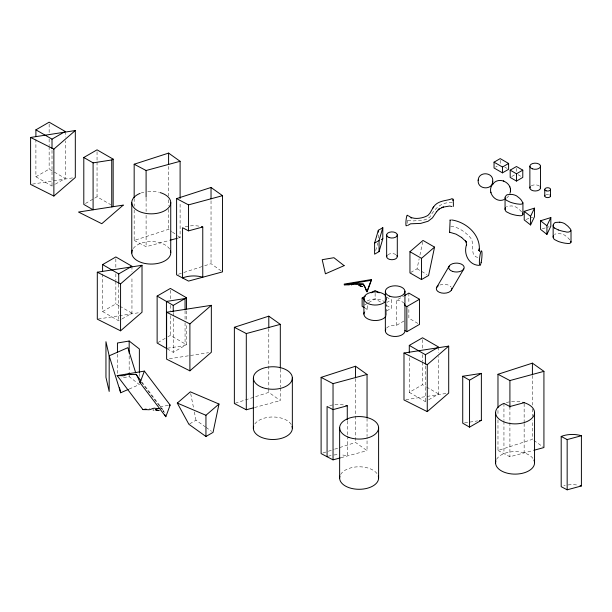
<?xml version="1.0" encoding="UTF-8"?>
<svg xmlns="http://www.w3.org/2000/svg" width="612" height="612" viewBox="0 0 612 612"><rect width="100%" height="100%" fill="white"/><g stroke="black" fill="none" stroke-linecap="round" stroke-linejoin="round"><path stroke-width="0.46" stroke-dasharray="3.06 2.29" d="M410.744 272.439L417.055 268.798L419.166 258.738M419.931 255.082L422.617 242.275M375.676 250.522L377.811 243.216M508.71 195.909L506.705 198.074M35.901 139.222L35.901 176.769L49.144 169.126L65.254 178.429L65.254 140.875M35.901 176.769L52.012 186.071L54.499 184.64M55.325 184.158L65.254 178.429M85.458 203.475L97.048 196.781L110.741 204.691M102.602 273.985L102.602 311.531L115.844 303.889L119.065 305.748M102.602 311.531L118.713 320.833L121.199 319.403M122.025 318.921L131.955 313.191L131.955 276.578M157.957 342.536L167.068 337.281M167.895 336.807L170.373 335.368L186.492 344.671L186.492 324.023M167.183 348.817L173.242 352.321L186.492 344.671M495.582 167.107L497.128 166.219M511.754 176.516L515.694 174.244M364.568 304.983L367.812 303.101M368.631 302.634L375.125 298.885L381.597 302.626M386.57 302.619L391.313 299.88L391.313 308.234L386.57 310.98M386.577 328.07A9.8 5.661 0 0 1 396.691 325.232L396.691 300.11L403.997 295.894M189.682 423.841L195.993 420.207L205.295 426.847M396.691 325.232L403.997 321.017M409.29 357.607L409.29 392.346L422.532 384.696L425.753 386.562M409.29 392.346L425.401 401.648L427.887 400.217M428.714 399.735L438.643 394.006L438.643 356.452M129.163 389.048L139.368 384.596L129.17 376.648L121.046 378.025M134.166 209.962L134.166 240.447L168.598 229.309L171.666 231.497M178.413 274.23L182.942 272.761M183.845 272.47L203.781 266.021M204.691 265.73L211.033 263.68L222.538 271.881M235.276 403.209L268.798 392.368L280.311 400.577L280.311 388.192M322.922 452.995L327.451 451.534M328.361 451.243L333.792 449.483M334.703 449.185L355.541 442.445L367.047 450.654L367.047 437.32M497.977 420L497.977 450.486L532.409 439.355L532.409 420.299M525.93 219.41L529.349 218.346M530.206 218.079L532.769 217.275M542.278 228.85L549.117 226.715M134.166 240.447L146.1 246.713L169.08 240.501M178.268 238.014L180.104 237.517L180.104 202.266M254.569 407.538L280.311 400.577M341.045 457.684L367.047 450.654M497.977 450.486L509.911 456.759L532.891 450.539M149.473 408.51L149.955 408.433M159.946 406.773L168.453 405.358M32.467 184.105L73.448 177.763M98.234 319.013L140.148 312.525M167.351 348.236L185.061 345.497L185.061 322.968M169.417 358.747L208.547 352.696M405.855 399.682L445.911 393.478M464.592 422.907L477.643 420.888M452.207 202.733C441.703 201.463 434.505 208.646 429.922 216.939A13.571 7.834 0 0 1 422.28 220.381L413.016 220.94L406.751 220.542M161.415 408.525L162.012 408.533L162.846 410.009M450.784 226.363C458.235 226.884 464.607 231.611 469.649 236.79C474.514 241.633 471.469 248.763 473.504 254.516L475.799 256.81L478.255 257.491M504.793 167.084L507.088 168.407M518.058 174.695L521.21 176.516M417.055 268.798L426.954 274.513M386.455 297.072L391.313 299.88M417.897 323.419L408.862 318.202L408.862 307.04M386.455 305.434L391.313 308.234M365.043 308.065L367.231 309.328A11.383 6.571 0 0 0 364.913 311.271M426.556 387.021L438.643 394.006M119.875 306.214L131.955 313.191M533.947 440.449L543.15 447.012M172.439 232.047L177.036 235.329M177.809 235.872L180.104 237.517M206.068 427.406L211.492 431.276M163.534 411.318L163.243 411.05L163.771 411.677L163.014 410.943L163.618 411.394M521.5 211.859L521.256 211.568A55.126 31.832 0 0 0 519.687 209.855L516.704 207.476A9.861 5.692 0 0 0 511.701 205.93L507.608 206.175A4.062 2.349 0 0 0 506.491 206.672M569.826 239.912L569.351 239.338A55.126 31.832 0 0 0 567.775 237.624L564.792 235.238A9.861 5.692 0 0 0 559.796 233.7L555.704 233.937A4.062 2.349 0 0 0 554.587 234.434M164.276 412.389L163.978 411.968A2.54 0.643 79.3 0 1 163.802 411.723L163.503 411.165A7.918 2.004 79.3 0 0 163.32 410.843L163.266 410.744A8.706 2.211 79.3 0 1 163.19 410.614L163.083 410.43M141.961 382.11L162.012 408.533M141.242 381.98L159.571 406.138M160.145 406.896L164.154 412.174M190.707 393.661L193.621 408.303M194.348 411.968L195.993 420.207M532.409 375.523L532.409 405.06M532.409 408.87L532.409 416.489M524.147 403.629L524.147 422.578M524.147 423.527L524.147 452.911M516.482 168.331L516.482 171.964M509.911 406.529L509.911 456.759M503.944 403.4L503.944 420.452M503.944 421.4L503.944 453.622M500.203 160.275L500.203 163.603M497.977 410.476L497.977 415.242M438.643 347.065L438.643 352.696M425.401 365.976L425.401 401.648M422.532 339.637L422.532 349.024M422.532 354.662L422.532 361.233M422.532 362.166L422.532 384.696M408.862 293.087L408.862 303.322M386.662 298.35L386.662 313.857M378.338 234.909L378.338 238.611M375.125 293.316L375.125 298.885M367.231 305.618L367.231 309.328M367.047 418.264L367.047 436.364M355.541 378.621L355.541 442.445M347.272 420.941L347.272 435.155M347.272 436.104L347.272 456.001A19.485 11.253 0 0 0 341.542 454.877M280.311 369.135L280.311 387.235M268.798 328.545L268.798 387.61M268.798 388.559L268.798 392.368M211.033 200.805L211.033 263.68M186.492 310.881L186.492 320.267M185.061 310.758L185.061 322.027M173.242 312.893L173.242 352.321M170.373 290.31L170.373 299.696M170.373 305.327L170.373 310.965M170.373 315.654L170.373 335.368M168.598 166.433L168.598 195.97M168.598 199.78L168.598 205.494M168.598 209.304L168.598 229.309M146.1 198.127L146.1 211.469M146.1 215.279L146.1 246.713M139.368 373.343L139.368 377.091M134.166 198.525L134.166 206.152M131.955 266.251L131.955 271.881M129.17 356.023L129.17 372.899M129.17 373.84L129.17 376.648M118.713 284.22L118.713 320.833M117.435 354.256L117.435 373.947M115.844 258.822L115.844 268.217M115.844 273.847L115.844 280.418M115.844 281.359L115.844 303.889M97.048 151.722L97.048 161.109M97.048 162.05L97.048 196.781M65.254 131.488L65.254 137.119M52.012 150.399L52.012 186.071M49.144 124.06L49.144 133.454M49.144 139.085L49.144 145.656M49.144 146.597L49.144 169.126M133.248 248.518A19.485 11.253 0 0 1 151.944 241.572A19.485 11.253 0 0 1 169.738 249.26M141.303 192.918A19.485 11.253 0 0 1 143.789 192.199M147.783 191.518A19.485 11.253 0 0 1 158.707 192.191M185.184 226.838A19.485 11.253 0 0 1 199.971 226.31M254.852 423.94A19.485 11.253 0 0 1 273.549 416.994A19.485 11.253 0 0 1 291.35 424.682M328.353 456.246A19.485 11.253 0 0 1 331.084 455.481M333.991 454.968A19.485 11.253 0 0 1 336.998 454.731M329.692 405.611A19.485 11.253 0 0 1 344.487 405.083M340.632 474.491A19.485 11.253 0 0 1 358.418 466.795A19.485 11.253 0 0 1 377.13 473.734M563.82 485.79A19.485 11.253 0 0 1 565.213 485.438M568.12 484.933A19.485 11.253 0 0 1 578.608 485.27M496.569 459.314A19.485 11.253 0 0 1 514.363 451.618A19.485 11.253 0 0 1 533.067 458.549M506.338 402.581A19.485 11.253 0 0 1 521.355 401.985M396.691 300.11A9.8 5.661 0 0 1 403.767 303.009M386.356 312.457A11.383 6.571 0 0 1 386.31 315.601M386.31 296.843A11.383 6.571 0 0 1 386.31 300.094M367.231 300.974A11.383 6.571 0 0 1 383.999 301.395M439.906 285.008A7.719 4.452 0 0 1 451.274 287.25M387.84 254.714A5.324 3.075 0 0 1 396.132 254.737M407.477 220.381A5.37 0.711 -84.6 0 1 406.988 223.916M546.172 194.517A2.876 1.66 0 0 1 548.551 194.364M531.315 185.811A5.324 3.075 0 0 1 539.348 186.002"/><path stroke-width="0.92" d="M509.941 193.384C513.743 183.516 499.017 175.514 492.821 184.12C486.188 191.403 495.276 203.72 504.181 199.543M522.931 202.878C522.204 205.081 518.884 203.972 517.14 203.934A26.76 15.453 0 0 1 510.201 202.159L506.376 200.254A7.987 4.613 0 0 1 505.321 196.62L506.491 195.151A4.062 2.349 0 0 1 507.608 194.654L511.701 194.417A9.861 5.692 0 0 1 516.696 195.962L519.687 198.342A55.126 31.832 0 0 1 521.256 200.055L522.931 202.878L522.931 214.399C522.204 216.602 518.884 215.485 517.14 215.455A26.76 15.453 0 0 1 510.201 213.68L506.376 211.767A7.987 4.613 0 0 1 505.321 208.141L505.458 207.728M559.796 222.179A9.861 5.692 0 0 1 564.792 223.724L567.775 226.103A55.126 31.832 0 0 1 569.351 227.817C573.513 231.122 568.387 233.095 565.228 231.703A26.76 15.453 0 0 1 558.289 229.928M571.019 230.648L571.019 242.161C570.292 244.364 566.972 243.255 565.228 243.216A26.76 15.453 0 0 1 558.289 241.442L554.472 239.537A7.987 4.613 0 0 1 553.416 235.903L553.554 235.498M478.202 180.395C477.238 189.682 492.629 190.63 492.721 181.228C493.693 171.941 478.301 170.993 478.202 180.395L478.247 179.905M510.393 190.99L510.416 190.477M492.675 181.718L492.721 181.228M218.997 404.035L213.045 432.386L205.946 436.486L188.894 424.3L177.296 403.078L190.34 391.833L218.997 404.035L205.946 415.28L205.946 436.486M434.551 247.11L428.599 275.469L421.507 279.562L409.956 272.898L409.956 251.693L423.007 240.447L434.551 247.11L421.507 258.356L421.507 279.562M449.751 232.269L456.093 234.159L461.746 237.571L461.41 237.334L466.023 241.595L465.525 240.86L466.482 242.658L466.176 241.809L466.512 245.335L466.619 244.41C463.276 253.49 468.486 264.843 478.76 265.356M374.605 243.071L378.338 230.28L382.798 227.71L382.798 238.81L379.065 251.601L374.605 254.179L374.605 243.071L379.065 240.501L382.798 227.71M144.371 371.102L170.151 405.075L165.821 416.726L140.041 382.745L144.371 371.102L117.152 375.623L142.933 409.596L144.723 409.642A20.464 16.7 3.5 0 0 145.618 409.642L147.11 409.65A6.25 5.095 3.5 0 1 148.005 409.742C150.843 410.231 152.901 407.317 155.899 408.411A6.028 4.919 3.5 0 1 156.274 408.411L156.496 408.418M553.355 224.382L554.587 222.921A4.062 2.349 0 0 1 555.704 222.424L559.789 222.187M530.573 224.941L530.573 216.334L534.483 208.141L524.216 211.347L524.216 219.945L530.573 224.941L534.483 216.747L534.483 208.141M546.921 234.381L546.921 225.774L550.831 217.581L540.564 220.779L540.564 229.385L546.921 234.381L550.831 226.188L550.831 217.581M436.685 287.403L449.124 266.182M451.365 290.149L463.804 268.936M433.036 207.774L429.853 213.297L427.933 215.386C424.468 217.62 414.179 220.741 408.403 215.784M433.441 207.177C437.894 199.849 447.892 200.973 452.214 198.571M432.814 208.095L433.663 206.848M492.821 184.12L493.264 183.615M53.871 196.054L53.871 149.114L75.314 130.532L75.314 177.472L53.871 196.054L30.6 184.396L30.6 137.455L75.314 130.532M120.572 330.817L120.572 283.876L142.015 265.294L142.015 312.235L120.572 330.817L97.3 319.158L97.3 272.218L142.015 265.294M189.896 370.841L189.896 323.901L211.339 305.319L211.339 352.26L189.896 370.841L166.625 359.183L166.625 312.242L211.339 305.319M427.26 411.631L427.26 364.691L448.703 346.109L448.703 393.049L427.26 411.631L403.989 399.965L403.989 353.025L448.703 346.109M438.062 209.847L439.179 208.929L436.486 211.767L436.708 211.446L432.493 217.834L428.132 221.223L420.742 223.395L410.583 223.801L407.561 225.53M438.881 209.174L443.417 207.047L441.833 207.56M35.901 129.836L49.144 122.186L65.254 131.488L52.012 139.138L35.901 129.836L35.901 136.407M83.798 157.491L93.093 162.853L93.093 209.794L83.798 204.423L83.798 157.491L97.048 149.841L113.159 159.143L113.159 206.083L111.736 206.91L111.736 159.969L113.159 159.143M102.602 264.598L115.844 256.948L131.955 266.251L118.713 273.901L102.602 264.598L102.602 271.17M185.061 309.825L185.061 298.557L166.426 301.441L166.426 348.381L157.131 343.018L157.131 296.078L170.373 288.436L186.492 297.738L186.492 308.999M157.131 296.078L173.242 305.38L186.492 297.738M494.045 162.172L500.203 158.615L508.618 163.473L508.618 169.294L502.46 172.852L494.045 167.994L494.045 162.172L502.46 167.03L508.618 163.473M381.314 239.675L382.798 238.81M510.186 170.144L516.482 166.51L522.786 170.144L522.786 177.426L516.482 181.06L510.186 177.426L510.186 170.144L516.482 173.785L522.786 170.144M364.316 307.645L362.136 306.382L362.136 298.029L365.379 296.154M371.063 292.873L375.125 290.524L379.172 292.865M404.807 295.428L408.862 293.087L419.541 299.253L419.541 324.368L406.842 331.704L404.945 330.61A9.8 5.661 0 0 1 393.906 336.432A9.8 5.661 0 0 1 385.759 329.195M404.379 303.797A9.8 5.661 0 0 1 404.945 305.487L406.842 306.581L419.541 299.253M409.29 345.405L422.532 337.763L438.643 347.065L425.401 354.708L409.29 345.405L409.29 352.917M462.726 376.258L469.549 380.197L481.369 373.374L481.369 420.314L469.549 427.138L462.726 423.198L462.726 376.258L481.369 373.374M157.506 410.384L156.955 410.407M351.334 284.962L353.721 283.563L355.809 283.616A3.626 2.961 3.5 0 0 356.398 283.647A13.579 11.077 3.5 0 0 356.85 283.639L357.148 283.624A6.028 4.919 3.5 0 1 357.523 283.631L357.668 283.639M135.719 372.884L127.877 347.662L109.181 355.824L109.181 391.45L105.953 377.329L105.953 341.703L109.181 355.824L120.671 392.759L128.313 389.416M134.166 197.577L134.166 164.23L168.598 153.099L180.104 161.3L180.104 198.456M176.6 198.602L211.033 187.471L222.538 195.672L222.538 271.881L188.527 281.084L176.6 274.811L176.6 198.602L188.527 204.875L222.538 195.672M253.651 407.783L246.299 409.772L234.365 403.507L234.365 327.29L268.798 316.159L280.311 324.36L280.311 368.187M340.394 457.868L333.035 459.857L321.109 453.584L321.109 377.375L355.541 366.236L367.047 374.445L367.047 417.308M497.977 407.623L497.977 374.276L532.409 363.145L543.923 371.346L543.923 447.556L533.809 450.294M134.166 164.23L146.1 170.503L180.104 161.3M188.527 230.854L202.763 227.006L202.763 277.228A19.485 11.253 0 0 0 182.56 277.947L182.56 227.725L188.527 230.854L188.527 204.875M169.998 240.248L177.35 238.259M234.365 327.29L246.299 333.563L280.311 324.36M321.109 377.375L333.035 383.64L367.047 374.445M347.272 419.993L347.272 405.779L333.035 409.627L327.076 406.49L327.076 456.72M497.977 374.276L509.911 380.549L543.923 371.346M524.147 402.681L509.911 406.529L503.944 403.4A19.485 11.253 0 0 0 501.389 420.651A19.485 11.253 0 0 0 531.231 418.914A19.485 11.253 0 0 0 522.778 402.306M561.196 436.455L567.163 439.584L581.4 435.736L581.4 485.966L567.163 489.814L561.196 486.678L561.196 436.455A19.485 11.253 0 0 1 581.4 435.736M443.172 207.124L449.675 206.022L451.847 206.519M139.368 372.402L139.368 348.962L129.17 341.022L117.435 343.003L117.435 352.382M142.933 409.596L146.123 409.068M169.302 405.213L170.151 405.075M93.093 162.853L111.736 159.969M479.502 420.605L481.369 420.314M360.491 285.835C359.259 285.636 362.549 286.508 360.59 285.842M117.152 375.623L118.942 375.669A20.464 16.7 3.5 0 0 119.837 375.669L121.329 375.669A6.25 5.095 3.5 0 1 122.224 375.76C125.062 376.25 127.12 373.343 130.119 374.429A6.028 4.919 3.5 0 1 130.494 374.437L130.716 374.445M157.016 408.433L157.208 408.433M130.937 374.452L131.427 374.46M131.572 374.46L136.231 374.559L140.814 380.595M157.429 408.441L160.076 408.495M358.448 283.654L363.26 283.754L364.094 285.23M451.61 219.945C465.923 221.927 480.359 234.342 479.311 249.788L479.196 248.793L479.693 251.272L478.913 250.178L479.578 250.492M358.686 285.406L358.93 285.467M157.437 410.185L157.888 410.285M359.848 285.766L360.3 285.85L359.213 285.552M156.955 410.117L156.435 409.994M410.889 217.887L411.516 218.04M153.841 410.162L153.069 409.918M361.769 286.37L362.564 286.6M156.312 409.956C157.445 410.262 155.119 409.627 156.274 409.941M157.575 410.216L159.135 410.614L157.972 410.331M361.814 286.378L361.585 286.301M503.347 180.861L503.814 181.014M558.274 229.944L554.472 228.016M177.296 403.078L205.946 415.28M30.6 137.455L53.871 149.114M403.989 353.025L427.26 364.691M97.3 272.218L120.572 283.876M166.625 312.242L189.896 323.901M409.956 251.693L421.507 258.356M362.136 298.029L364.316 299.291M540.564 220.779L546.921 225.774M524.216 211.347L530.573 216.334M478.944 250.109L479.601 250.752M522.334 212.976L522.931 214.399M165.821 416.726L164.75 414.515M140.041 382.745L138.197 377.994A2.54 0.643 79.3 0 1 138.014 377.749L137.723 377.183A7.918 2.004 79.3 0 0 137.539 376.87L137.478 376.762A8.706 2.211 79.3 0 1 137.409 376.64L137.394 376.61M364.4 285.781L364.431 285.835A8.706 2.211 79.3 0 0 364.507 285.965L364.568 286.064A7.918 2.004 79.3 0 1 364.744 286.378L365.043 286.944A2.54 0.643 79.3 0 0 365.219 287.189L366.114 290.256M136.231 374.559L137.065 376.028M570.728 241.258L571.019 242.161M449.583 232.614L450.134 219.846L450.287 220.565M509.643 186.522L509.827 186.989M366.175 290.455L367.07 291.939L371.4 280.296L344.181 284.817L345.971 284.863A20.464 16.7 3.5 0 0 346.866 284.863L348.35 284.871A6.25 5.095 3.5 0 1 349.245 284.962M119.455 387.457L120.671 392.759M490.793 192.214L490.901 192.711M453.171 206.519C453.76 206.902 453.002 194.616 452.903 200.529M510.301 188.833L510.362 189.33M567.163 439.584L567.163 489.814M553.149 225.644L553.149 237.158M550.525 189.345L550.525 195.894M544.764 189.437L544.764 195.985M540.511 166.158L540.511 187.853M534.551 412.427L534.551 462.657M532.409 363.145L532.409 374.575M529.87 166.296L529.87 187.983M516.482 173.785L516.482 181.06M509.911 380.549L509.911 407.225M505.061 197.875L505.061 209.396M502.46 167.03L502.46 172.852M495.582 412.84L495.582 463.07M469.549 380.197L469.549 427.138M425.401 354.708L425.401 364.094M406.842 306.581L406.842 331.704M404.937 291.243L404.945 330.61M397.295 234.893L397.295 256.589M386.646 235.023L386.646 256.719M385.353 291.71L385.353 331.046M379.065 240.501L379.065 251.601M378.606 427.612L378.606 477.834M378.338 230.28L378.338 232.132M363.903 298.595L363.903 314.101M355.541 366.236L355.541 377.673M339.637 428.025L339.637 478.247M333.035 383.64L333.035 459.857M292.345 377.803L292.345 428.033M268.798 316.159L268.798 327.588M253.376 378.216L253.376 428.446M246.299 333.563L246.299 409.772M211.033 187.471L211.033 198.9M173.242 305.38L173.242 311.952M170.74 202.388L170.74 252.611M168.598 153.099L168.598 164.529M146.1 170.503L146.1 197.179M131.771 202.794L131.771 253.024M129.17 341.022L129.17 353.208M118.713 273.901L118.713 283.287M52.012 139.138L52.012 148.525M170.434 250.813A19.485 11.253 0 0 1 150.567 264.063A19.485 11.253 0 0 1 132.368 250.04M159.969 192.528A19.485 11.253 0 0 1 167 209.22A19.485 11.253 0 0 1 137.317 210.459A19.485 11.253 0 0 1 140.133 193.354M201.394 226.631A19.485 11.253 0 0 1 202.763 227.006M292.039 426.235A19.485 11.253 0 0 1 272.868 439.493A19.485 11.253 0 0 1 253.682 426.243M345.902 405.396A19.485 11.253 0 0 1 347.272 405.779M378.3 476.037A19.485 11.253 0 0 1 359.137 489.294A19.485 11.253 0 0 1 339.943 476.052M580.031 485.584A19.485 11.253 0 0 1 581.4 485.966M533.947 460.079A19.485 11.253 0 0 1 515.771 474.109A19.485 11.253 0 0 1 495.888 460.867M385.797 300.982A11.383 6.571 0 0 1 368.355 303.69A11.383 6.571 0 0 1 368.348 293.263A11.383 6.571 0 0 1 385.79 295.956M385.79 316.503A11.383 6.571 0 0 1 371.515 320.175A11.383 6.571 0 0 1 364.347 312.158M451.725 288.497A7.719 4.452 0 0 1 441.527 292.987A7.719 4.452 0 0 1 438.238 285.827M396.897 255.495A5.324 3.075 0 0 1 391.948 259.725A5.324 3.075 0 0 1 387.067 255.464M406.506 225.598A5.37 0.711 -84.6 0 1 406.07 220.129A5.37 0.711 -84.6 0 1 407.523 215.814M554.411 228.039A7.987 4.613 0 0 1 553.416 224.39M549.882 194.899A2.876 1.66 0 0 1 549.752 197.072A2.876 1.66 0 0 1 546.003 197.309A2.876 1.66 0 0 1 545.07 195.197M540.121 186.759A5.324 3.075 0 0 1 535.163 190.99A5.324 3.075 0 0 1 530.283 186.729M371.4 279.569L367.07 291.213L363.26 284.481L344.181 284.09L371.4 279.569M123.219 205.127L101.776 223.709L78.504 212.05L123.219 205.127M344.12 265.646L325.423 273.816L322.195 259.695L333.923 257.706L344.12 265.646M155.723 409.795L156.504 410.009L155.723 409.795M479.341 250.407L478.944 250.247L479.349 250.438M262.533 387.549A19.485 11.253 0 0 0 292.337 378.407A19.485 11.253 0 0 0 263.718 368.08A19.485 11.253 0 0 0 262.533 387.549M348.794 437.358A19.485 11.253 0 0 0 378.599 428.209A19.485 11.253 0 0 0 349.98 417.881A19.485 11.253 0 0 0 348.794 437.358M389.775 296.208A9.8 5.661 0 0 0 404.93 291.802A9.8 5.661 0 0 0 390.739 286.424A9.8 5.661 0 0 0 389.775 296.208M452.551 271.399A7.719 4.452 0 0 0 464.179 267.597A7.719 4.452 0 0 0 452.666 263.68A7.719 4.452 0 0 0 452.551 271.399M389.125 237.555A5.324 3.075 0 0 0 397.287 235.085A5.324 3.075 0 0 0 389.5 232.239A5.324 3.075 0 0 0 389.125 237.555M481.177 262.303A7.39 1.086 -84 0 0 481.545 250.843A7.39 1.086 -84 0 0 479.395 261.362A7.39 1.086 -84 0 0 481.177 262.303M546.118 190.799A2.876 1.66 0 0 0 550.525 189.452A2.876 1.66 0 0 0 546.294 187.922A2.876 1.66 0 0 0 546.118 190.799M532.341 168.82A5.324 3.075 0 0 0 540.511 166.349A5.324 3.075 0 0 0 532.715 163.503A5.324 3.075 0 0 0 532.341 168.82"/></g></svg>
